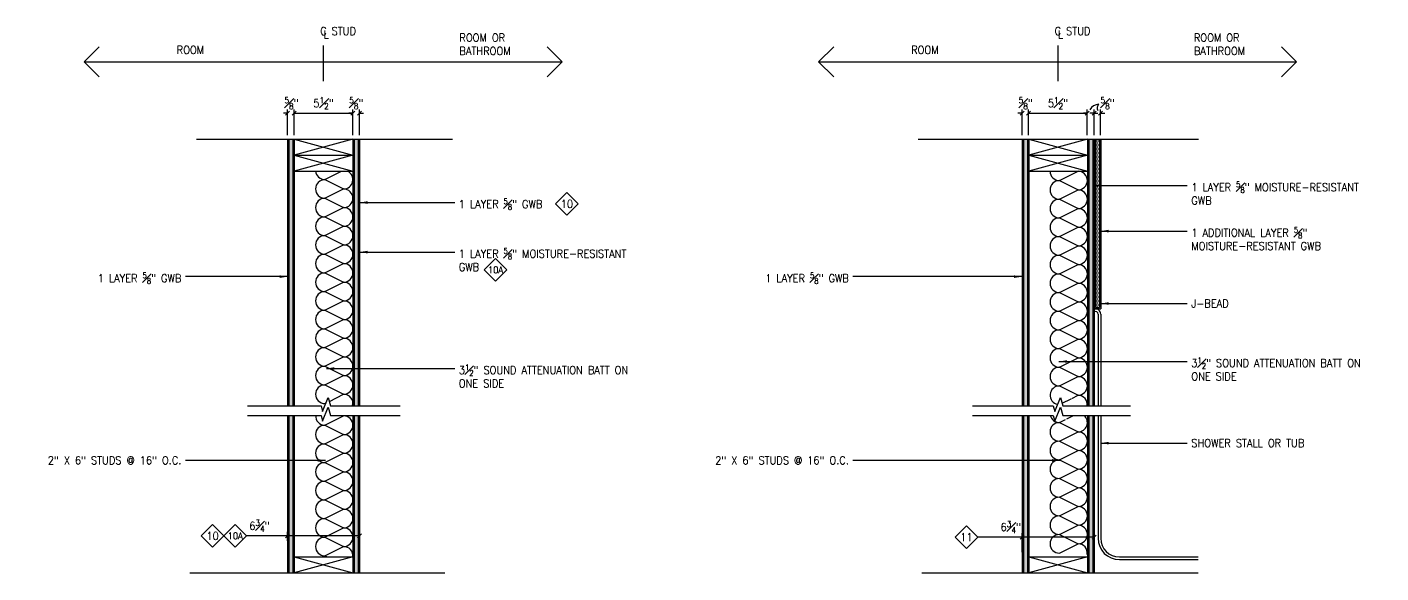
# Model space of a CAD drawing. Header units: inches. Extents: x 14 to 347, y 32 to 277.
# Drawn here: x 17.8 to 144.7, y 34.3 to 85.5 of the extents above; entities that cross this region are included whole.
import ezdxf
from ezdxf.enums import TextEntityAlignment as Align

# ---------------------------------------------------------------- set-up
doc = ezdxf.new("R2010")
doc.units = ezdxf.units.IN
doc.header["$LTSCALE"] = 0.5
doc.header["$MEASUREMENT"] = 0
for name, color, linetype in [('A-ANNO-DIMS', 7, 'Continuous'), ('A-ANNO-NOTE', 7, 'Continuous'), ('A-ANNO-SYMB', 7, 'Continuous'), ('A-DETL-MCUT', 2, 'Continuous'), ('A-DETL-PATT', 8, 'Continuous')]:
    doc.layers.add(name, color=color, linetype=linetype)
doc.styles.add('NOTE', font='romans.shx', dxfattribs={"width": 0.9})
doc.dimstyles.new('NOTE8', dxfattribs={"dimscale": 8, "dimtxt": 0.09375, "dimasz": 0.046875, "dimexe": 0.046875, "dimexo": 0.046875, "dimgap": 0.046875, "dimtad": 1, "dimdec": 4, "dimzin": 0, "dimdsep": 46, "dimlunit": 4, "dimtxsty": 'NOTE', "dimblk": 'OBLIQUE', "dimcen": 0.09, "dimadec": 0, "dimazin": 0, "dimtfac": 0.75, "dimtdec": 4, "dimtofl": 0, "dimtmove": 2, "dimatfit": 3, "dimldrblk": 'OBLIQUE', "dimfxl": 0, "dimfrac": 1, "dimtolj": 1, "dimtzin": 0, "dimarcsym": 0})
doc.dimstyles.new('TEXT8', dxfattribs={"dimscale": 8, "dimtxt": 0.09375, "dimasz": 0.09375, "dimexe": 0.046875, "dimexo": 0.046875, "dimgap": 0.046875, "dimtad": 0, "dimdec": 4, "dimzin": 0, "dimdsep": 46, "dimlunit": 4, "dimtxsty": 'NOTE', "dimcen": 0.09, "dimadec": 0, "dimazin": 0, "dimtfac": 0.75, "dimtdec": 4, "dimtofl": 0, "dimtmove": 2, "dimatfit": 3, "dimfxl": 0, "dimfrac": 1, "dimtolj": 1, "dimtzin": 0, "dimarcsym": 0})

# ---------------------------------------------------------------- blocks, each defined once
blk = doc.blocks.new('_Oblique')
at = {"color": 0, "lineweight": -2}
blk.add_line((-0.5, -0.5), (0.5, 0.5), dxfattribs=at)
blk = doc.blocks.new('*D48')
at = {"layer": 'A-ANNO-DIMS', "color": 0, "lineweight": -2}
for p, q in [((42.2, 37.33), (42.2, 38.16)), ((48.95, 37.93), (48.95, 38.16)), ((48.95, 37.79), (42.2, 37.79))]:
    blk.add_line(p, q, dxfattribs=at)
at = {"layer": 'Defpoints', "color": 0}
for p in [(42.2, 37.79), (42.2, 36.96), (48.95, 37.56)]:
    blk.add_point(p, dxfattribs=at)
at = {"layer": 'A-ANNO-DIMS', "color": 0, "lineweight": -2, "xscale": 0.375, "yscale": 0.375, "zscale": 0.375, "rotation": 180}
blk.add_blockref('_Oblique', (42.2, 37.79), dxfattribs=at)
at = {"layer": 'A-ANNO-DIMS', "color": 0, "lineweight": -2, "xscale": 0.375, "yscale": 0.375, "zscale": 0.375}
blk.add_blockref('_Oblique', (48.95, 37.79), dxfattribs=at)
at = {"layer": 'A-ANNO-DIMS', "color": 0, "insert": (39.56, 38.73), "char_height": 0.75, "attachment_point": 5, "style": 'NOTE'}
blk.add_mtext('\\A1;6{\\H0.750000x;\\S3#4;}"', dxfattribs=at)
blk = doc.blocks.new('*D46')
at = {"layer": 'A-ANNO-DIMS', "color": 0, "lineweight": -2}
for p, q in [((42.2, 77.41), (41.82, 77.41)), ((42.2, 75.35), (42.2, 77.78)), ((42.82, 75.35), (42.82, 77.78)), ((42.82, 77.41), (43.2, 77.41))]:
    blk.add_line(p, q, dxfattribs=at)
at = {"layer": 'Defpoints', "color": 0}
for p in [(42.82, 77.41), (42.2, 74.98), (42.82, 74.98)]:
    blk.add_point(p, dxfattribs=at)
at = {"layer": 'A-ANNO-DIMS', "color": 0, "lineweight": -2, "xscale": 0.375, "yscale": 0.375, "zscale": 0.375}
blk.add_blockref('_Oblique', (42.2, 77.41), dxfattribs=at)
at = {"layer": 'A-ANNO-DIMS', "color": 0, "lineweight": -2, "xscale": 0.375, "yscale": 0.375, "zscale": 0.375, "rotation": 180}
blk.add_blockref('_Oblique', (42.82, 77.41), dxfattribs=at)
at = {"layer": 'A-ANNO-DIMS', "color": 0, "insert": (42.57, 78.35), "char_height": 0.75, "attachment_point": 5, "style": 'NOTE'}
blk.add_mtext('\\A1;{\\H0.750000x;\\S5#8;}"', dxfattribs=at)
blk = doc.blocks.new('*D49')
at = {"layer": 'A-ANNO-DIMS', "color": 0, "lineweight": -2}
for p, q in [((48.32, 77.41), (47.95, 77.41)), ((48.32, 75.35), (48.32, 77.78)), ((48.95, 75.35), (48.95, 77.78)), ((48.95, 77.41), (49.32, 77.41))]:
    blk.add_line(p, q, dxfattribs=at)
at = {"layer": 'Defpoints', "color": 0}
for p in [(48.95, 77.41), (48.32, 74.98), (48.95, 74.98)]:
    blk.add_point(p, dxfattribs=at)
at = {"layer": 'A-ANNO-DIMS', "color": 0, "lineweight": -2, "xscale": 0.375, "yscale": 0.375, "zscale": 0.375}
blk.add_blockref('_Oblique', (48.32, 77.41), dxfattribs=at)
at = {"layer": 'A-ANNO-DIMS', "color": 0, "lineweight": -2, "xscale": 0.375, "yscale": 0.375, "zscale": 0.375, "rotation": 180}
blk.add_blockref('_Oblique', (48.95, 77.41), dxfattribs=at)
at = {"layer": 'A-ANNO-DIMS', "color": 0, "insert": (48.64, 78.35), "char_height": 0.75, "attachment_point": 5, "style": 'NOTE'}
blk.add_mtext('\\A1;{\\H0.750000x;\\S5#8;}"', dxfattribs=at)
blk = doc.blocks.new('*D47')
at = {"layer": 'A-ANNO-DIMS', "color": 0, "lineweight": -2}
for p, q in [((42.82, 75.35), (42.82, 77.78)), ((42.82, 77.41), (48.32, 77.41)), ((48.32, 75.35), (48.32, 77.78))]:
    blk.add_line(p, q, dxfattribs=at)
at = {"layer": 'Defpoints', "color": 0}
for p in [(48.32, 77.41), (42.82, 74.98), (48.32, 74.98)]:
    blk.add_point(p, dxfattribs=at)
at = {"layer": 'A-ANNO-DIMS', "color": 0, "lineweight": -2, "xscale": 0.375, "yscale": 0.375, "zscale": 0.375, "rotation": 180}
blk.add_blockref('_Oblique', (42.82, 77.41), dxfattribs=at)
at = {"layer": 'A-ANNO-DIMS', "color": 0, "lineweight": -2, "xscale": 0.375, "yscale": 0.375, "zscale": 0.375}
blk.add_blockref('_Oblique', (48.32, 77.41), dxfattribs=at)
at = {"layer": 'A-ANNO-DIMS', "color": 0, "insert": (45.57, 78.35), "char_height": 0.75, "attachment_point": 5, "style": 'NOTE'}
blk.add_mtext('\\A1;5{\\H0.750000x;\\S1#2;}"', dxfattribs=at)
blk = doc.blocks.new('*D50')
at = {"layer": 'A-ANNO-DIMS', "color": 0, "lineweight": -2}
for p, q in [((111.04, 36.27), (111.04, 38.05)), ((117.79, 37.68), (111.04, 37.68)), ((117.79, 37.71), (117.79, 38.05))]:
    blk.add_line(p, q, dxfattribs=at)
at = {"layer": 'Defpoints', "color": 0}
for p in [(111.04, 37.68), (117.79, 37.33), (111.04, 35.9)]:
    blk.add_point(p, dxfattribs=at)
at = {"layer": 'A-ANNO-DIMS', "color": 0, "lineweight": -2, "xscale": 0.375, "yscale": 0.375, "zscale": 0.375, "rotation": 180}
blk.add_blockref('_Oblique', (111.04, 37.68), dxfattribs=at)
at = {"layer": 'A-ANNO-DIMS', "color": 0, "lineweight": -2, "xscale": 0.375, "yscale": 0.375, "zscale": 0.375}
blk.add_blockref('_Oblique', (117.79, 37.68), dxfattribs=at)
at = {"layer": 'A-ANNO-DIMS', "color": 0, "insert": (109.98, 38.62), "char_height": 0.75, "attachment_point": 5, "style": 'NOTE'}
blk.add_mtext('\\A1;6{\\H0.750000x;\\S3#4;}"', dxfattribs=at)
blk = doc.blocks.new('*D54')
at = {"layer": 'A-ANNO-DIMS', "color": 0, "lineweight": -2}
for p, q in [((117.79, 77.41), (117.41, 77.41)), ((117.79, 75.35), (117.79, 77.78)), ((118.41, 75.35), (118.41, 77.78)), ((118.41, 77.41), (118.79, 77.41))]:
    blk.add_line(p, q, dxfattribs=at)
at = {"layer": 'Defpoints', "color": 0}
for p in [(118.41, 77.41), (117.79, 74.98), (118.41, 74.98)]:
    blk.add_point(p, dxfattribs=at)
at = {"layer": 'A-ANNO-DIMS', "color": 0, "lineweight": -2, "xscale": 0.375, "yscale": 0.375, "zscale": 0.375}
blk.add_blockref('_Oblique', (117.79, 77.41), dxfattribs=at)
at = {"layer": 'A-ANNO-DIMS', "color": 0, "lineweight": -2, "xscale": 0.375, "yscale": 0.375, "zscale": 0.375, "rotation": 180}
blk.add_blockref('_Oblique', (118.41, 77.41), dxfattribs=at)
at = {"layer": 'A-ANNO-DIMS', "color": 0, "insert": (119.06, 78.35), "char_height": 0.75, "attachment_point": 5, "style": 'NOTE'}
blk.add_mtext('\\A1;{\\H0.750000x;\\S5#8;}"', dxfattribs=at)
blk = doc.blocks.new('*D53')
at = {"layer": 'A-ANNO-DIMS', "color": 0, "lineweight": -2}
for p, q in [((117.16, 77.41), (116.79, 77.41)), ((117.16, 75.35), (117.16, 77.78)), ((117.79, 75.35), (117.79, 77.78)), ((117.79, 77.41), (118.16, 77.41))]:
    blk.add_line(p, q, dxfattribs=at)
at = {"layer": 'Defpoints', "color": 0}
for p in [(117.79, 77.41), (117.16, 74.98), (117.79, 74.98)]:
    blk.add_point(p, dxfattribs=at)
at = {"layer": 'A-ANNO-DIMS', "color": 0, "lineweight": -2, "xscale": 0.375, "yscale": 0.375, "zscale": 0.375}
blk.add_blockref('_Oblique', (117.16, 77.41), dxfattribs=at)
at = {"layer": 'A-ANNO-DIMS', "color": 0, "lineweight": -2, "xscale": 0.375, "yscale": 0.375, "zscale": 0.375, "rotation": 180}
blk.add_blockref('_Oblique', (117.79, 77.41), dxfattribs=at)
blk = doc.blocks.new('*D51')
at = {"layer": 'A-ANNO-DIMS', "color": 0, "lineweight": -2}
for p, q in [((111.04, 77.41), (110.66, 77.41)), ((111.04, 75.35), (111.04, 77.78)), ((111.66, 75.35), (111.66, 77.78)), ((111.66, 77.41), (112.04, 77.41))]:
    blk.add_line(p, q, dxfattribs=at)
at = {"layer": 'Defpoints', "color": 0}
for p in [(111.66, 77.41), (111.04, 74.98), (111.66, 74.98)]:
    blk.add_point(p, dxfattribs=at)
at = {"layer": 'A-ANNO-DIMS', "color": 0, "lineweight": -2, "xscale": 0.375, "yscale": 0.375, "zscale": 0.375}
blk.add_blockref('_Oblique', (111.04, 77.41), dxfattribs=at)
at = {"layer": 'A-ANNO-DIMS', "color": 0, "lineweight": -2, "xscale": 0.375, "yscale": 0.375, "zscale": 0.375, "rotation": 180}
blk.add_blockref('_Oblique', (111.66, 77.41), dxfattribs=at)
at = {"layer": 'A-ANNO-DIMS', "color": 0, "insert": (111.39, 78.35), "char_height": 0.75, "attachment_point": 5, "style": 'NOTE'}
blk.add_mtext('\\A1;{\\H0.750000x;\\S5#8;}"', dxfattribs=at)
blk = doc.blocks.new('*D52')
at = {"layer": 'A-ANNO-DIMS', "color": 0, "lineweight": -2}
for p, q in [((111.66, 75.35), (111.66, 77.78)), ((111.66, 77.41), (117.16, 77.41)), ((117.16, 75.35), (117.16, 77.78))]:
    blk.add_line(p, q, dxfattribs=at)
at = {"layer": 'Defpoints', "color": 0}
for p in [(117.16, 77.41), (111.66, 74.98), (117.16, 74.98)]:
    blk.add_point(p, dxfattribs=at)
at = {"layer": 'A-ANNO-DIMS', "color": 0, "lineweight": -2, "xscale": 0.375, "yscale": 0.375, "zscale": 0.375, "rotation": 180}
blk.add_blockref('_Oblique', (111.66, 77.41), dxfattribs=at)
at = {"layer": 'A-ANNO-DIMS', "color": 0, "lineweight": -2, "xscale": 0.375, "yscale": 0.375, "zscale": 0.375}
blk.add_blockref('_Oblique', (117.16, 77.41), dxfattribs=at)
at = {"layer": 'A-ANNO-DIMS', "color": 0, "insert": (114.41, 78.35), "char_height": 0.75, "attachment_point": 5, "style": 'NOTE'}
blk.add_mtext('\\A1;5{\\H0.750000x;\\S1#2;}"', dxfattribs=at)
blk = doc.blocks.new('TT')
for q in [(-1.41, 1.41), (-1.41, -1.41)]:
    blk.add_line((0, 0), q)
blk = doc.blocks.new('IDENYQ1')
blk.add_lwpolyline([(0, -1.06), (1.06, 0), (0, 1.06), (-1.06, 0)], close=True)
at = {"style": 'NOTE', "width": 0.9}
blk.add_attdef('#', text='', height=0.75, dxfattribs=at).set_placement((0, 0), align=Align.MIDDLE)

msp = doc.modelspace()

# ---------------------------------------------------------------- hatches: boundary and pattern name
at = {"layer": 'A-DETL-PATT'}
h = msp.add_hatch(dxfattribs=at)
h.set_pattern_fill('DOTS', color=256, scale=3, style=0)
h.paths.add_polyline_path([(42.69853, 74.97513), (42.32353, 74.97513), (42.32353, 49.99006), (42.69853, 49.99006)])
h.paths.add_polyline_path([(42.69853, 49.08089), (42.32353, 49.08089), (42.32353, 34.31403), (42.69853, 34.31403)])
h = msp.add_hatch(dxfattribs=at)
h.set_pattern_fill('DOTS', color=256, scale=3, style=0)
h.paths.add_polyline_path([(48.82353, 74.97513), (48.44853, 74.97513), (48.44853, 49.99006), (48.82353, 49.99006)])
h.paths.add_polyline_path([(48.82353, 49.08089), (48.44853, 49.08089), (48.44853, 34.31403), (48.82353, 34.31403)])
h = msp.add_hatch(dxfattribs=at)
h.set_pattern_fill('DOTS', color=256, scale=3, style=0)
h.paths.add_polyline_path([(111.53838, 74.97513), (111.16338, 74.97513), (111.16338, 49.99006), (111.53838, 49.99006)])
h.paths.add_polyline_path([(111.53838, 49.08089), (111.16338, 49.08089), (111.16338, 34.31403), (111.53838, 34.31403)])
h = msp.add_hatch(dxfattribs=at)
h.set_pattern_fill('DOTS', color=256, scale=3, style=0)
h.paths.add_polyline_path([(117.66338, 49.08089), (117.28838, 49.08089), (117.28838, 34.31403), (117.66338, 34.31403)])
h.paths.add_polyline_path([(117.66338, 74.97513), (117.28838, 74.97513), (117.28838, 49.99006), (117.66338, 49.99006)])
h = msp.add_hatch(dxfattribs=at)
h.set_pattern_fill('DOTS', color=256, scale=3, style=0)
h.paths.add_polyline_path([(118.28838, 74.97513), (117.91338, 74.97513), (117.91338, 59.20735), (118.28838, 59.20735)])

# ---------------------------------------------------------------- linework, layer by layer
at = {"layer": 'A-ANNO-DIMS'}
for p, q in [((42.19853, 37.7876), (38.3521, 37.7876)), ((111.03838, 37.67912), (106.88609, 37.67912))]:
    msp.add_line(p, q, dxfattribs=at)
for centre, radius, start, end in [((118.25518, 77.2531), 1.00173, 90.5418514, 150.9276757), ((118.48297, 77.92854), 0.4034, 126.0263871, 220.0851241)]:
    msp.add_arc(centre, radius, start, end, dxfattribs=at)
at = {"layer": 'A-ANNO-NOTE'}
for p, q in [((45.57353, 80.4211), (45.57353, 83.78005)), ((114.41338, 80.4211), (114.41338, 83.78005)), ((23.13537, 82.22513), (67.92931, 82.22513)), ((91.97522, 82.22513), (136.76917, 82.22513))]:
    msp.add_line(p, q, dxfattribs=at)
at = {"layer": 'A-ANNO-SYMB'}
for p, q in [((38.43367, 49.99006), (45.34143, 49.99006)), ((46.23357, 49.99006), (52.75678, 49.99006)), ((106.40491, 49.99006), (113.96628, 49.99006)), ((114.85842, 49.99006), (121.1942, 49.99006)), ((38.43367, 49.08089), (45.34143, 49.08089)), ((46.23357, 49.08089), (52.75678, 49.08089)), ((106.40491, 49.08089), (113.96628, 49.08089)), ((114.85842, 49.08089), (121.1942, 49.08089)), ((42.19853, 37.7876), (38.3521, 37.7876)), ((111.03838, 37.67912), (106.88609, 37.67912))]:
    msp.add_line(p, q, dxfattribs=at)
for points in [[(45.34143, 49.99006), (45.48709, 49.46062), (46.01509, 50.75165), (46.23357, 49.99006)], [(45.34143, 49.08089), (45.48709, 48.55145), (46.01509, 49.84248), (46.23357, 49.08089)], [(113.96628, 49.99006), (114.11194, 49.46062), (114.63994, 50.75165), (114.85842, 49.99006)], [(113.96628, 49.08089), (114.11194, 48.55145), (114.63994, 49.84248), (114.85842, 49.08089)]]:
    msp.add_lwpolyline(points, dxfattribs=at)
at = {"layer": 'A-DETL-MCUT'}
for p, q in [((33.6714, 74.97513), (57.64419, 74.97513)), ((42.19853, 74.97513), (42.19853, 49.99006)), ((42.32353, 74.97513), (42.32353, 49.99006)), ((42.69853, 74.97513), (42.69853, 49.99006)), ((42.82353, 74.97513), (42.82353, 49.99006)), ((42.82353, 74.97513), (48.32353, 73.47513)), ((48.32353, 74.97513), (42.82353, 73.47513)), ((48.32353, 74.97513), (48.32353, 49.99006)), ((48.44853, 74.97513), (48.44853, 49.99006)), ((48.82353, 74.97513), (48.82353, 49.99006)), ((48.94853, 74.97513), (48.94853, 49.99006)), ((101.31588, 74.97513), (127.58468, 74.97513)), ((111.03838, 74.97513), (111.03838, 49.99006)), ((111.16338, 74.97513), (111.16338, 49.99006)), ((111.53838, 74.97513), (111.53838, 49.99006)), ((111.66338, 74.97513), (111.66338, 49.99006)), ((111.66338, 74.97513), (117.16338, 73.47513)), ((117.16338, 74.97513), (111.66338, 73.47513)), ((117.16338, 74.97513), (117.16338, 49.99006)), ((117.28838, 74.97513), (117.28838, 49.99006)), ((117.66338, 74.97513), (117.66338, 49.99006)), ((117.78838, 74.97513), (117.78838, 49.99006)), ((117.91338, 74.97513), (117.91338, 59.20735)), ((118.28838, 74.97513), (118.28838, 59.20735)), ((118.41338, 74.97513), (118.41338, 59.08235)), ((42.82353, 73.47513), (48.32353, 73.47513)), ((48.32353, 73.47513), (42.82353, 71.97513)), ((42.82353, 73.47513), (48.32353, 71.97513)), ((111.66338, 73.47513), (117.16338, 73.47513)), ((117.16338, 73.47513), (111.66338, 71.97513)), ((111.66338, 73.47513), (117.16338, 71.97513)), ((42.82353, 71.97513), (48.32353, 71.97513)), ((111.66338, 71.97513), (117.16338, 71.97513)), ((117.78838, 59.08235), (118.41338, 59.08235)), ((117.91338, 59.20735), (118.28838, 59.20735)), ((118.16338, 58.58235), (118.16338, 49.99006)), ((118.41338, 58.58235), (118.41338, 49.99006)), ((42.19853, 49.08089), (42.19853, 34.31403)), ((42.32353, 49.08089), (42.32353, 34.31403)), ((42.69853, 49.08089), (42.69853, 34.31403)), ((42.82353, 49.08089), (42.82353, 34.31403)), ((48.32353, 49.08089), (48.32353, 34.31403)), ((48.44853, 49.08089), (48.44853, 34.31403)), ((48.82353, 49.08089), (48.82353, 34.31403)), ((48.94853, 49.08089), (48.94853, 34.31403)), ((111.03838, 49.08089), (111.03838, 34.31403)), ((111.16338, 49.08089), (111.16338, 34.31403)), ((111.53838, 49.08089), (111.53838, 34.31403)), ((111.66338, 49.08089), (111.66338, 34.31403)), ((117.16338, 49.08089), (117.16338, 34.31403)), ((117.28838, 49.08089), (117.28838, 34.31403)), ((117.66338, 49.08089), (117.66338, 34.31403)), ((117.78838, 49.08089), (117.78838, 34.31403)), ((118.16338, 49.08089), (118.16338, 37.56403)), ((118.41338, 49.08089), (118.41338, 37.56403)), ((42.82353, 35.81403), (48.32353, 34.31403)), ((48.32353, 35.81403), (42.82353, 34.31403)), ((42.82353, 35.81403), (48.32353, 35.81403)), ((111.66338, 35.81403), (117.16338, 34.31403)), ((117.16338, 35.81403), (111.66338, 34.31403)), ((111.66338, 35.81403), (117.16338, 35.81403)), ((120.16338, 35.81403), (127.54122, 35.81403)), ((120.16338, 35.56403), (127.54122, 35.56403)), ((33.0464, 34.31403), (56.94414, 34.31403)), ((101.63541, 34.31403), (127.54122, 34.31403))]:
    msp.add_line(p, q, dxfattribs=at)
for centre, radius, start, end in [((117.91338, 58.58235), 0.5, 0, 104.4775122), ((117.91338, 58.58235), 0.25, 0, 120), ((120.16338, 37.56403), 2, 180, 270), ((120.16338, 37.56403), 1.75, 180, 270)]:
    msp.add_arc(centre, radius, start, end, dxfattribs=at)
at = {"layer": 'A-DETL-PATT'}
for p, q in [((45.69853, 71.19302), (47.26275, 71.97513)), ((45.69853, 71.19302), (47.44853, 70.31802)), ((114.53838, 71.10013), (116.28838, 71.97513)), ((114.53838, 71.10013), (116.28838, 70.22513)), ((45.69853, 69.44302), (47.44853, 70.31802)), ((114.53838, 69.35013), (116.28838, 70.22513)), ((45.69853, 69.44302), (47.44853, 68.56802)), ((45.69853, 67.69302), (47.44853, 68.56802)), ((114.53838, 69.35013), (116.28838, 68.47513)), ((45.69853, 67.69302), (47.44853, 66.81802)), ((114.53838, 67.60013), (116.28838, 68.47513)), ((114.53838, 67.60013), (116.28838, 66.72513)), ((45.69853, 65.94302), (47.44853, 66.81802)), ((114.53838, 65.85013), (116.28838, 66.72513)), ((45.69853, 65.94302), (47.44853, 65.06802)), ((45.69853, 64.19302), (47.44853, 65.06802)), ((114.53838, 65.85013), (116.28838, 64.97513)), ((114.53838, 64.10013), (116.28838, 64.97513)), ((45.69853, 64.19302), (47.44853, 63.31802)), ((114.53838, 64.10013), (116.28838, 63.22513)), ((45.69853, 62.44302), (47.44853, 63.31802)), ((45.69853, 62.44302), (47.44853, 61.56802)), ((114.53838, 62.35013), (116.28838, 63.22513)), ((114.53838, 62.35013), (116.28838, 61.47513)), ((45.69853, 60.69302), (47.44853, 61.56802)), ((114.53838, 60.60013), (116.28838, 61.47513)), ((45.69853, 60.69302), (47.44853, 59.81802)), ((45.69853, 58.94302), (47.44853, 59.81802)), ((114.53838, 60.60013), (116.28838, 59.72513)), ((114.53838, 58.85013), (116.28838, 59.72513)), ((45.69853, 58.94302), (47.44853, 58.06802)), ((114.53838, 58.85013), (116.28838, 57.97513)), ((45.69853, 57.19302), (47.44853, 58.06802)), ((45.69853, 57.19302), (47.44853, 56.31802)), ((114.53838, 57.10013), (116.28838, 57.97513)), ((45.69853, 55.44302), (47.44853, 56.31802)), ((114.53838, 57.10013), (116.28838, 56.22513)), ((114.53838, 55.35013), (116.28838, 56.22513)), ((45.69853, 55.44302), (47.44853, 54.56802)), ((45.69853, 53.69302), (47.44853, 54.56802)), ((114.53838, 55.35013), (116.28838, 54.47513)), ((45.69853, 53.69302), (47.44853, 52.81802)), ((114.53838, 53.60013), (116.28838, 54.47513)), ((114.53838, 53.60013), (116.28838, 52.72513)), ((45.69853, 51.94302), (47.44853, 52.81802)), ((114.53838, 51.85013), (116.28838, 52.72513)), ((45.69853, 51.94302), (47.44853, 51.06802)), ((46.11553, 50.40152), (47.44853, 51.06802)), ((114.53838, 51.85013), (116.28838, 50.97513)), ((115.69511, 50.67849), (116.28838, 50.97513)), ((45.69853, 50.19302), (45.80926, 50.24839)), ((45.69853, 50.19302), (45.77166, 50.15645)), ((114.79066, 50.22627), (115.63112, 50.64649)), ((45.69853, 48.16419), (47.44853, 49.03919)), ((47.36514, 49.08089), (47.44853, 49.03919)), ((114.53838, 48.41765), (115.10499, 48.70095)), ((114.53838, 48.41765), (116.28838, 47.54265)), ((115.23356, 48.76524), (115.86486, 49.08089)), ((45.69853, 48.16419), (47.44853, 47.28919)), ((45.69853, 46.41419), (47.44853, 47.28919)), ((114.53838, 46.66765), (116.28838, 47.54265)), ((45.69853, 46.41419), (47.44853, 45.53919)), ((114.53838, 46.66765), (116.28838, 45.79265)), ((114.53838, 44.91765), (116.28838, 45.79265)), ((45.69853, 44.66419), (47.44853, 45.53919)), ((45.69853, 44.66419), (47.44853, 43.78919)), ((114.53838, 44.91765), (116.28838, 44.04265)), ((45.69853, 42.91419), (47.44853, 43.78919)), ((114.53838, 43.16765), (116.28838, 44.04265)), ((114.53838, 43.16765), (116.28838, 42.29265)), ((45.69853, 42.91419), (47.44853, 42.03919)), ((45.69853, 41.16419), (47.44853, 42.03919)), ((114.53838, 41.41765), (116.28838, 42.29265)), ((45.69853, 41.16419), (47.44853, 40.28919)), ((45.69853, 41.16419), (47.44853, 40.28919)), ((114.53838, 41.41765), (116.28838, 40.54265)), ((45.69853, 39.41419), (47.44853, 40.28919)), ((45.69853, 39.41419), (47.44853, 38.53919)), ((114.53838, 39.66765), (116.28838, 40.54265)), ((114.53838, 39.66765), (116.28838, 38.79265)), ((45.69853, 37.66419), (47.44853, 38.53919)), ((114.53838, 37.91765), (116.28838, 38.79265)), ((45.69853, 37.66419), (47.44853, 36.78919)), ((114.53838, 37.91765), (116.28838, 37.04265)), ((114.53838, 36.16765), (116.28838, 37.04265)), ((45.69853, 35.91419), (47.44853, 36.78919)), ((45.69853, 35.91419), (45.89884, 35.81403))]:
    msp.add_line(p, q, dxfattribs=at)
for centre, start, end in [((45.69853, 70.31802), 90, 270), ((45.69853, 72.06802), 186.0939974, 270), ((47.44853, 71.19302), 270, 63.3598309), ((114.53838, 71.97513), 180, 270), ((114.53838, 70.22513), 90, 270), ((116.28838, 71.10013), 270, 90), ((47.44853, 69.44302), 270, 90), ((116.28838, 69.35013), 270, 90), ((45.69853, 68.56802), 90, 270), ((47.44853, 67.69302), 270, 90), ((114.53838, 68.47513), 90, 270), ((45.69853, 66.81802), 90, 270), ((114.53838, 66.72513), 90, 270), ((116.28838, 67.60013), 270, 90), ((47.44853, 65.94302), 270, 90), ((116.28838, 65.85013), 270, 90), ((45.69853, 65.06802), 90, 270), ((47.44853, 64.19302), 270, 90), ((114.53838, 64.97513), 90, 270), ((116.28838, 64.10013), 270, 90), ((45.69853, 63.31802), 90, 270), ((114.53838, 63.22513), 90, 270), ((45.69853, 61.56802), 90, 270), ((47.44853, 62.44302), 270, 90), ((114.53838, 61.47513), 90, 270), ((116.28838, 62.35013), 270, 90), ((47.44853, 60.69302), 270, 90), ((116.28838, 60.60013), 270, 90), ((45.69853, 59.81802), 90, 270), ((47.44853, 58.94302), 270, 90), ((114.53838, 59.72513), 90, 270), ((116.28838, 58.85013), 270, 90), ((45.69853, 58.06802), 90, 270), ((114.53838, 57.97513), 90, 270), ((45.69853, 56.31802), 90, 270), ((47.44853, 57.19302), 270, 90), ((116.28838, 57.10013), 270, 90), ((47.44853, 55.44302), 270, 90), ((114.53838, 56.22513), 90, 270), ((116.28838, 55.35013), 270, 90), ((45.69853, 54.56802), 90, 270), ((47.44853, 53.69302), 270, 90), ((114.53838, 54.47513), 90, 270), ((45.69853, 52.81802), 90, 270), ((114.53838, 52.72513), 90, 270), ((116.28838, 53.60013), 270, 90), ((47.44853, 51.94302), 270, 90), ((116.28838, 51.85013), 270, 90), ((45.69853, 51.06802), 90, 270), ((47.44853, 50.19302), 346.5880861, 90), ((114.53838, 50.97513), 90, 259.5337392), ((116.28838, 50.10013), 352.7736045, 90), ((45.69853, 49.03919), 177.2687816, 270), ((47.44853, 48.16419), 270, 90), ((114.53838, 47.54265), 90, 270), ((114.53838, 49.29265), 194.0055642, 270), ((116.28838, 48.41765), 270, 49.2867819), ((45.69853, 47.28919), 90, 270), ((47.44853, 46.41419), 270, 90), ((116.28838, 46.66765), 270, 90), ((45.69853, 45.53919), 90, 270), ((114.53838, 45.79265), 90, 270), ((116.28838, 44.91765), 270, 90), ((45.69853, 43.78919), 90, 270), ((47.44853, 44.66419), 270, 90), ((114.53838, 44.04265), 90, 270), ((47.44853, 42.91419), 270, 90), ((114.53838, 42.29265), 90, 270), ((116.28838, 43.16765), 270, 90), ((45.69853, 42.03919), 90, 270), ((47.44853, 41.16419), 270, 90), ((116.28838, 41.41765), 270, 90), ((45.69853, 40.28919), 90, 270), ((114.53838, 40.54265), 90, 270), ((45.69853, 38.53919), 90, 270), ((47.44853, 39.41419), 270, 90), ((114.53838, 38.79265), 90, 270), ((116.28838, 39.66765), 270, 90), ((47.44853, 37.66419), 270, 90), ((116.28838, 37.91765), 270, 90), ((45.69853, 36.78919), 90, 270), ((114.53838, 37.04265), 90, 270), ((116.28838, 36.16765), 352.7736045, 90), ((47.44853, 35.91419), 353.4272477, 90)]:
    msp.add_arc(centre, 0.875, start, end, dxfattribs=at)

# ---------------------------------------------------------------- block references
at = {"layer": 'A-ANNO-NOTE', "xscale": -1}
for p in [(23.13537, 82.22513), (91.97522, 82.22513)]:
    msp.add_blockref('TT', p, dxfattribs=at)
at = {"layer": 'A-ANNO-NOTE'}
for p in [(67.92931, 82.22513), (136.76917, 82.22513)]:
    msp.add_blockref('TT', p, dxfattribs=at)
msp.add_blockref('IDENYQ1', (68.3747, 68.91215), dxfattribs=at).add_auto_attribs({'#': '10'})
ref = msp.add_blockref('IDENYQ1', (61.69455, 62.72093), dxfattribs=at)
ref.add_attrib('#', '10A', dxfattribs={"layer": '0', "height": 0.625, "style": 'NOTE', "width": 0.9}).set_placement((61.69563, 62.71906), align=Align.MIDDLE)
at = {"layer": 'A-ANNO-SYMB'}
for p, values in [((35.17012, 37.7876), {'#': '10'}), ((105.82543, 37.67912), {'#': '11'})]:
    msp.add_blockref('IDENYQ1', p, dxfattribs=at).add_auto_attribs(values)
ref = msp.add_blockref('IDENYQ1', (37.29144, 37.7876), dxfattribs=at)
ref.add_attrib('#', '10A', dxfattribs={"layer": '0', "height": 0.625, "style": 'NOTE', "width": 0.9}).set_placement((37.29252, 37.78573), align=Align.MIDDLE)

# ---------------------------------------------------------------- texts
at = {"layer": 'A-ANNO-NOTE', "char_height": 0.75, "style": 'NOTE'}
for s, insert, width, attachment_point in [('C STUD', (45.25859, 85.49473), 5.2763516, 1), ('L', (45.56736, 85.18636), 2.5, 1), ('C STUD', (114.09845, 85.49473), 5.2763516, 1), ('L', (114.40722, 85.18636), 2.5, 1), ('ROOM OR\\PBATHROOM', (58.30593, 84.87644), 6.345085, 1), ('ROOM OR\\PBATHROOM', (127.14579, 84.87644), 6.345085, 1), ('ROOM', (31.80745, 83.72859), 2.5, 1), ('ROOM', (100.64731, 83.72859), 2.5, 1), ('\\A1;1 LAYER {\\H0.7x;\\S5#8;}" MOISTURE-RESISTANT\\PGWB', (126.90819, 70.99985), 17.6875, 1), ('\\A1;1 LAYER {\\H0.7x;\\S5#8;}" GWB', (58.24755, 69.41417), 14, 1), ('\\A1;1 ADDITIONAL LAYER {\\H0.7x;\\S5#8;}" MOISTURE-RESISTANT GWB', (126.90819, 66.73896), 17.6875, 1), ('\\A1;1 LAYER {\\H0.7x;\\S5#8;}" MOISTURE-RESISTANT\\PGWB', (58.24755, 64.77179), 18.1128216, 1), ('\\A1;1 LAYER {\\H0.7x;\\S5#8;}" GWB', (32.24798, 62.46923), 14, 3), ('\\A1;1 LAYER {\\H0.7x;\\S5#8;}" GWB', (94.8107, 62.46923), 14, 3), ('J-BEAD', (126.90819, 59.94961), 17.6875, 1), ('\\A1;3{\\H0.7x;\\S1#2;}" SOUND ATTENUATION BATT ON\\PONE SIDE', (58.24755, 53.85291), 18.125, 1), ('\\A1;3{\\H0.7x;\\S1#2;}" SOUND ATTENUATION BATT ON\\PONE SIDE', (126.90819, 54.51004), 18.125, 1), ('SHOWER STALL OR TUB', (126.90819, 46.86015), 17.6875, 1), ('2" X 6" STUDS @ 16" O.C.', (32.24798, 45.24438), 16.5349891, 3), ('2" X 6" STUDS @ 16" O.C.', (94.8107, 45.24438), 16.5349891, 3)]:
    msp.add_mtext(s, dxfattribs=dict(at, insert=insert, width=width, attachment_point=attachment_point))

# ---------------------------------------------------------------- dimensions: what is measured, and where the dimension line sits
at = {"layer": 'A-ANNO-DIMS'}
for base, p1, p2, picture, middle in [((42.82353, 77.40888), (42.19853, 74.97513), (42.82353, 74.97513), '*D46', (42.57353, 78.34638)), ((48.94853, 77.40888), (48.32353, 74.97513), (48.94853, 74.97513), '*D49', (48.63603, 78.34638)), ((111.66338, 77.40888), (111.03838, 74.97513), (111.66338, 74.97513), '*D51', (111.39154, 78.34638)), ((118.41338, 77.40888), (117.78838, 74.97513), (118.41338, 74.97513), '*D54', (119.06169, 78.34638)), ((42.19853, 37.7876), (48.94853, 37.5574), (42.19853, 36.95912), '*D48', (39.56146, 38.7251)), ((111.03838, 37.67912), (117.78838, 37.3347), (111.03838, 35.89629), '*D50', (109.98294, 38.61662))]:
    dim = msp.add_linear_dim(base=base, p1=p1, p2=p2, dimstyle='NOTE8', dxfattribs=at)
    dim.commit()
    dim.dimension.update_dxf_attribs({"geometry": picture, "text_midpoint": middle, "dimtype": 160})
for base, p1, p2, picture, middle in [((48.32353, 77.40888), (42.82353, 74.97513), (48.32353, 74.97513), '*D47', (45.57353, 78.34638)), ((117.16338, 77.40888), (111.66338, 74.97513), (117.16338, 74.97513), '*D52', (114.41338, 78.34638))]:
    dim = msp.add_linear_dim(base=base, p1=p1, p2=p2, dimstyle='NOTE8', dxfattribs=at)
    dim.commit()
    dim.dimension.update_dxf_attribs({"geometry": picture, "text_midpoint": middle})
dim = msp.add_linear_dim(base=(117.78838, 77.40888), p1=(117.16338, 74.97513), p2=(117.78838, 74.97513), text=' ', dimstyle='NOTE8', dxfattribs=at)
dim.commit()
dim.dimension.update_dxf_attribs({"geometry": '*D53', "text_midpoint": (117.86153, 78.34638), "dimtype": 160})

# ---------------------------------------------------------------- leaders
at = {"layer": 'A-ANNO-NOTE', "annotation_type": 0, "has_hookline": 1}
for points, hookline_direction, text_width in [([(117.76763, 70.62485), (126.53319, 70.62485)], 0, 17.61893), ([(48.94853, 69.03917), (57.87255, 69.03917)], 0, 8.81179), ([(118.41338, 66.36396), (126.53319, 66.36396)], 0, 13.43571), ([(48.94853, 64.39679), (57.87255, 64.39679)], 0, 17.61893), ([(42.19853, 62.09423), (32.62298, 62.09423)], 1, 8.81179), ([(111.03838, 62.09423), (95.1857, 62.09423)], 1, 8.81179), ([(118.41338, 59.57461), (126.53319, 59.57461)], 0, 3.72857), ([(45.84097, 53.47791), (57.87255, 53.47791)], 0, 17.77), ([(114.5016, 54.13504), (126.53319, 54.13504)], 0, 17.77), ([(118.41338, 46.48515), (126.53319, 46.48515)], 0, 12.05357), ([(45.76157, 44.86938), (32.62298, 44.86938)], 1, 14.46429), ([(114.60143, 44.86938), (95.1857, 44.86938)], 1, 14.46429)]:
    msp.add_leader(points, dimstyle='TEXT8', override={"dimgap": 0.046875, "dimtad": 0}, dxfattribs=dict(at, hookline_direction=hookline_direction, text_width=text_width))

doc.saveas('drawing.dxf')
